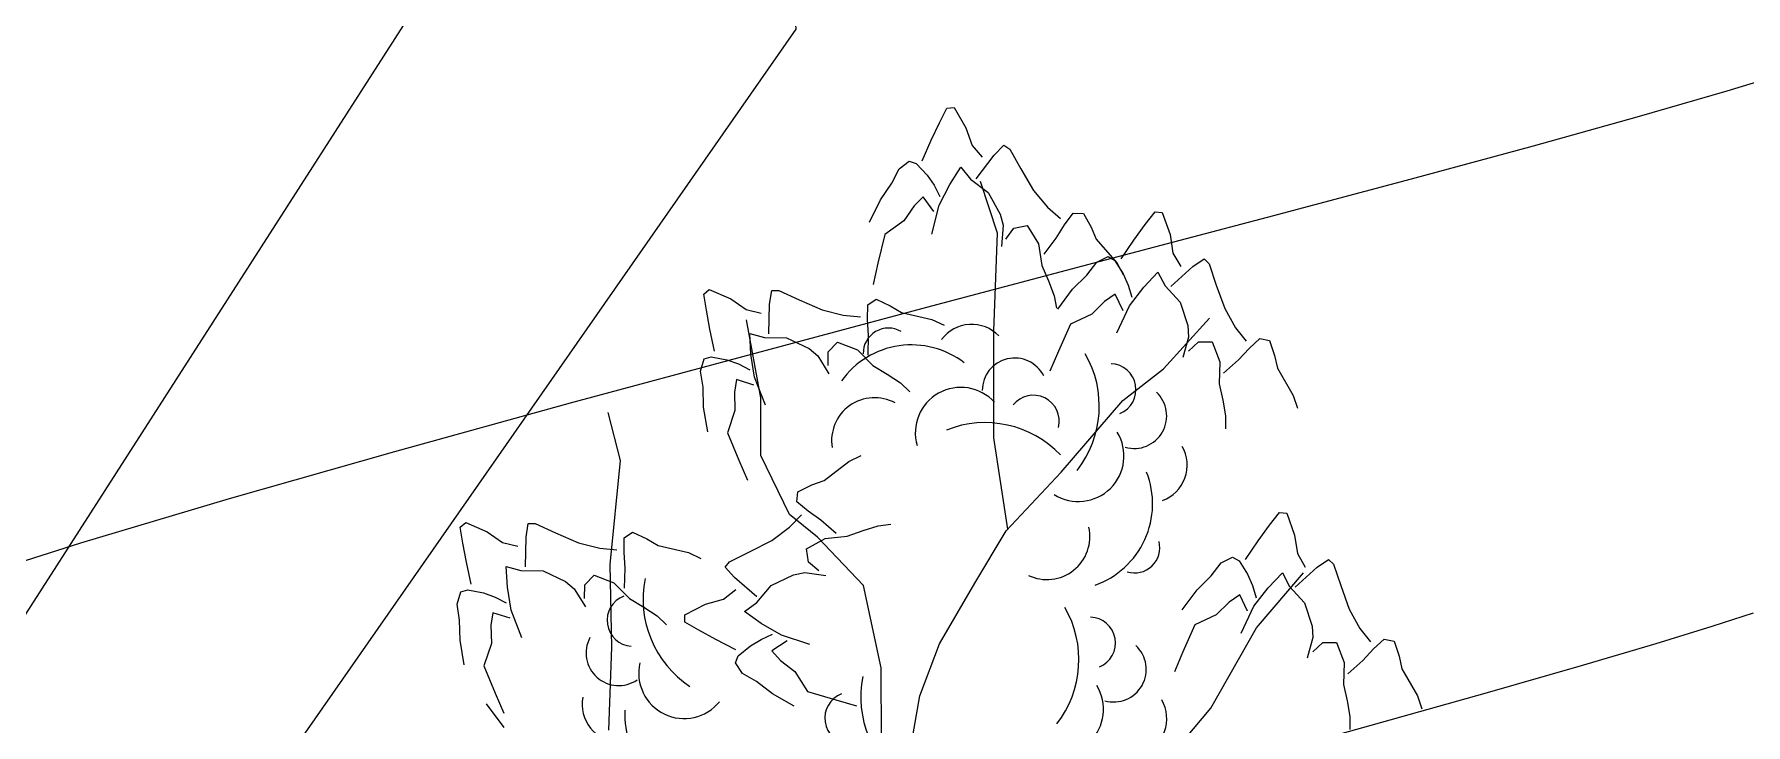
# Model space of a CAD drawing. Header units: millimetres. Extents: x 524954 to 526204, y 9523489 to 9524010.
# Drawn here: x 526043.15 to 526052.41, y 9523811.83 to 9523815.56 of the extents above; entities that cross this region are included whole.
import ezdxf

# ---------------------------------------------------------------- set-up
doc = ezdxf.new("R2010")
doc.units = ezdxf.units.MM
doc.linetypes.add('ACAD_ISO12W100', pattern=[21, 12, -3, 0, -3, 0, -3])
for name, color, linetype in [('Arbre', 34, 'ACAD_ISO12W100'), ('CN_01_00', 3, 'Continuous'), ('CN_10_00', 1, 'Continuous'), ('PLUME_5', 6, 'Continuous'), ('PLUME_6', 2, 'Continuous')]:
    doc.layers.add(name, color=color, linetype=linetype)

# ---------------------------------------------------------------- blocks, each defined once
blk = doc.blocks.new('v088')
at = {"color": 3, "linetype": 'Continuous'}
for p, q in [((-0.0686, 12.2238), (-0.0239, 12.3184)), ((-0.0239, 12.3184), (0.0161, 12.3965)), ((0.0161, 12.3965), (0.0546, 12.3999)), ((0.0546, 12.3999), (0.1184, 12.2906)), ((-0.1179, 12.1126), (-0.0686, 12.2238)), ((0.1184, 12.2906), (0.1522, 12.1952)), ((0.1522, 12.1952), (0.2074, 12.1313)), ((0.1746, 12.0155), (0.2717, 12.1435)), ((0.2717, 12.1435), (0.3242, 12.1966)), ((0.3242, 12.1966), (0.3557, 12.1751)), ((0.3557, 12.1751), (0.415, 12.0689)), ((-0.2828, 11.9912), (-0.2428, 12.0693)), ((-0.2428, 12.0693), (-0.1881, 12.111)), ((-0.1881, 12.111), (-0.1505, 12.0986)), ((-0.1505, 12.0986), (-0.0915, 12.0354)), ((0.0317, 11.9844), (0.0922, 12.0781)), ((0.0922, 12.0781), (0.1437, 12.0135)), ((0.415, 12.0689), (0.4841, 11.9528)), ((-0.344, 11.9013), (-0.2828, 11.9912)), ((-0.0915, 12.0354), (-0.0536, 11.98)), ((-0.0536, 11.98), (-0.0225, 11.9193)), ((-0.0252, 11.8718), (0.0317, 11.9844)), ((0.1437, 12.0135), (0.2395, 11.9416)), ((0.4841, 11.9528), (0.5601, 11.8616)), ((-0.4033, 11.7804), (-0.344, 11.9013)), ((-0.1618, 11.8694), (-0.2169, 11.7884)), ((-0.1123, 11.9179), (-0.1618, 11.8694)), ((-0.0542, 11.8389), (-0.1123, 11.9179)), ((-0.066, 11.7153), (-0.0252, 11.8718)), ((0.2395, 11.9416), (0.3048, 11.8248)), ((0.5601, 11.8616), (0.6304, 11.8005)), ((-0.2169, 11.7884), (-0.3202, 11.714)), ((0.3048, 11.8248), (0.32, 11.7651)), ((0.32, 11.7651), (0.3106, 11.6498)), ((0.378, 11.7487), (0.4498, 11.7623)), ((0.4498, 11.7623), (0.5114, 11.6644)), ((0.6075, 11.6944), (0.6527, 11.7656)), ((0.6527, 11.7656), (0.6994, 11.8293)), ((0.6994, 11.8293), (0.7544, 11.828)), ((0.7544, 11.828), (0.796, 11.7537)), ((1.027, 11.683), (1.0886, 11.7676)), ((1.0886, 11.7676), (1.1424, 11.8368)), ((1.1424, 11.8368), (1.1809, 11.833)), ((1.1809, 11.833), (1.2232, 11.7138)), ((-0.3202, 11.714), (-0.3572, 11.5582)), ((0.3344, 11.6895), (0.378, 11.7487)), ((0.5418, 11.6075), (0.6075, 11.6944)), ((0.796, 11.7537), (0.824, 11.6885)), ((0.824, 11.6885), (0.9344, 11.5607)), ((0.9578, 11.583), (1.027, 11.683)), ((1.2232, 11.7138), (1.2386, 11.6137)), ((0.5114, 11.6644), (0.5299, 11.5465)), ((0.827, 11.5637), (0.8886, 11.5945)), ((0.8886, 11.5945), (0.9232, 11.5753)), ((0.9232, 11.5753), (0.9693, 11.5022)), ((1.2386, 11.6137), (1.2809, 11.5407)), ((1.3463, 11.5407), (1.4079, 11.583)), ((1.4079, 11.583), (1.4348, 11.556)), ((-0.3572, 11.5582), (-0.3824, 11.4437)), ((0.5299, 11.5465), (0.5653, 11.4632)), ((0.6962, 11.4176), (0.7732, 11.4945)), ((0.7732, 11.4945), (0.827, 11.5637)), ((0.9344, 11.5607), (0.97, 11.497)), ((0.9693, 11.5022), (0.9963, 11.4406)), ((1.0809, 11.4291), (1.1578, 11.5099)), ((1.1578, 11.5099), (1.1963, 11.4368)), ((1.2271, 11.433), (1.3463, 11.5407)), ((1.4348, 11.556), (1.4733, 11.4406)), ((-1.2987, 11.3921), (-1.2695, 11.4174)), ((-1.2853, 11.3054), (-1.2987, 11.3921)), ((-1.2695, 11.4174), (-1.1537, 11.3664)), ((-0.9434, 11.3371), (-0.9319, 11.4109)), ((-0.9319, 11.4109), (-0.8938, 11.412)), ((-0.8938, 11.412), (-0.7835, 11.3608)), ((0.5653, 11.4632), (0.5962, 11.3829)), ((0.6155, 11.3099), (0.6962, 11.4176)), ((0.927, 11.3906), (0.8693, 11.3522)), ((0.9693, 11.3022), (0.927, 11.3906)), ((0.9963, 11.4406), (1.0155, 11.3753)), ((1.004, 11.3291), (1.0809, 11.4291)), ((1.1963, 11.4368), (1.2771, 11.3483)), ((1.4733, 11.4406), (1.5194, 11.3137)), ((-1.266, 11.2026), (-1.2853, 11.3054)), ((-1.1537, 11.3664), (-1.0704, 11.3089)), ((-1.0704, 11.3089), (-0.9882, 11.2895)), ((-0.9469, 11.1764), (-0.9434, 11.3371)), ((-0.7835, 11.3608), (-0.6595, 11.3072)), ((-0.6595, 11.3072), (-0.5444, 11.2779)), ((-0.4131, 11.2545), (-0.4126, 11.3334)), ((-0.4126, 11.3334), (-0.3673, 11.3647)), ((-0.3673, 11.3647), (-0.2901, 11.3288)), ((-0.2901, 11.3288), (-0.2291, 11.2925)), ((0.5962, 11.3829), (0.6091, 11.3149)), ((0.8693, 11.3522), (0.8001, 11.2829)), ((0.9347, 11.1829), (1.004, 11.3291)), ((1.2771, 11.3483), (1.3194, 11.2214)), ((1.5194, 11.3137), (1.5771, 11.2099)), ((-0.5444, 11.2779), (-0.4516, 11.2697)), ((-0.4079, 11.1703), (-0.4131, 11.2545)), ((-0.2291, 11.2925), (-0.0648, 11.2537)), ((-0.0648, 11.2537), (0.0014, 11.223)), ((0.6847, 11.2291), (0.6193, 11.0829)), ((0.8001, 11.2829), (0.6847, 11.2291)), ((1.3194, 11.2214), (1.3232, 11.1598)), ((1.5771, 11.2099), (1.6348, 11.1368)), ((-1.2408, 11.0836), (-1.266, 11.2026)), ((-1.0503, 11.1789), (-0.9708, 11.1567)), ((-1.0444, 11.0675), (-1.0503, 11.1789)), ((-0.9708, 11.1567), (-0.851, 11.1547)), ((-0.851, 11.1547), (-0.7296, 11.0984)), ((-0.6257, 11.0796), (-0.5755, 11.1328)), ((-0.5755, 11.1328), (-0.4682, 11.0896)), ((-0.4102, 11.0614), (-0.4079, 11.1703)), ((1.3232, 11.1598), (1.2925, 11.0483)), ((1.3232, 11.0829), (1.3771, 11.1329)), ((1.3771, 11.1329), (1.4502, 11.1329)), ((1.4502, 11.1329), (1.4925, 11.0252)), ((1.6502, 11.0983), (1.7079, 11.1522)), ((1.7079, 11.1522), (1.7617, 11.1406)), ((1.7617, 11.1406), (1.7887, 11.0598)), ((-1.3166, 10.9752), (-1.2967, 11.0411)), ((-1.2967, 11.0411), (-1.2589, 11.0531)), ((-1.2589, 11.0531), (-1.1741, 11.0365)), ((-1.1741, 11.0365), (-1.1109, 11.0139)), ((-1.0245, 10.9429), (-1.0444, 11.0675)), ((-0.7296, 11.0984), (-0.6822, 11.0589)), ((-0.6822, 11.0589), (-0.6222, 10.96)), ((-0.6263, 11.0061), (-0.6257, 11.0796)), ((-0.4682, 11.0896), (-0.3841, 11.005)), ((0.6193, 11.0829), (0.5731, 10.9752)), ((1.4925, 11.0252), (1.4886, 10.906)), ((1.5117, 10.9637), (1.5925, 11.0368)), ((1.5925, 11.0368), (1.6502, 11.0983)), ((1.7887, 11.0598), (1.8041, 10.9906)), ((-1.3032, 10.8885), (-1.3166, 10.9752)), ((-1.122, 10.9292), (-1.1336, 10.8608)), ((-1.0286, 10.8992), (-1.122, 10.9292)), ((-1.1109, 11.0139), (-1.0501, 10.983)), ((-0.9657, 10.7922), (-1.0245, 10.9429)), ((-0.3841, 11.005), (-0.3065, 10.9583)), ((-0.3065, 10.9583), (-0.2344, 10.9114)), ((1.8041, 10.9906), (1.8887, 10.8444)), ((-1.3, 10.7798), (-1.3032, 10.8885)), ((-1.1336, 10.8608), (-1.1308, 10.7629)), ((-0.2344, 10.9114), (-0.1841, 10.8638)), ((1.4886, 10.906), (1.5079, 10.8175)), ((1.8887, 10.8444), (1.9118, 10.7752)), ((-1.2771, 10.6471), (-1.3, 10.7798)), ((-1.1308, 10.7629), (-1.1708, 10.642)), ((1.5079, 10.8175), (1.5233, 10.7329)), ((1.5233, 10.7329), (1.5233, 10.6636)), ((-1.1708, 10.642), (-1.1094, 10.4942)), ((-1.1094, 10.4942), (-1.0628, 10.3867)), ((-0.648, 10.3846), (-0.514, 10.4875)), ((-0.514, 10.4875), (-0.4484, 10.5194)), ((-0.7146, 10.3603), (-0.648, 10.3846)), ((-0.7957, 10.2682), (-0.7912, 10.3231)), ((-0.7912, 10.3231), (-0.7146, 10.3603)), ((-0.8359, 10.1311), (-0.7709, 10.1978)), ((-0.7348, 10.218), (-0.7957, 10.2682)), ((-0.6662, 10.1688), (-0.7348, 10.218)), ((1.7617, 10.1424), (1.8156, 10.2117)), ((1.8156, 10.2117), (1.8541, 10.2078)), ((1.8541, 10.2078), (1.8964, 10.0886)), ((-2.6162, 10.1323), (-2.587, 10.1577)), ((-2.6028, 10.0456), (-2.6162, 10.1323)), ((-2.587, 10.1577), (-2.4712, 10.1066)), ((-2.4712, 10.1066), (-2.3879, 10.0492)), ((-2.2608, 10.0773), (-2.2494, 10.1511)), ((-2.2494, 10.1511), (-2.2113, 10.1522)), ((-2.2113, 10.1522), (-2.101, 10.101)), ((-2.101, 10.101), (-1.977, 10.0475)), ((-1.7301, 10.0737), (-1.6848, 10.1049)), ((-1.6848, 10.1049), (-1.6075, 10.069)), ((-0.9313, 10.0604), (-0.8359, 10.1311)), ((-0.5833, 10.0982), (-0.6662, 10.1688)), ((-0.5231, 10.0829), (-0.4378, 10.1134)), ((-0.4378, 10.1134), (-0.3559, 10.1397)), ((-0.3559, 10.1397), (-0.2873, 10.1487)), ((1.7002, 10.0578), (1.7617, 10.1424)), ((-2.5835, 9.9428), (-2.6028, 10.0456)), ((-2.3879, 10.0492), (-2.3057, 10.0298)), ((-2.2643, 9.9167), (-2.2608, 10.0773)), ((-1.977, 10.0475), (-1.8618, 10.0181)), ((-1.8618, 10.0181), (-1.7691, 10.0099)), ((-1.7305, 9.9947), (-1.7301, 10.0737)), ((-1.6075, 10.069), (-1.5466, 10.0327)), ((-1.5466, 10.0327), (-1.3822, 9.9939)), ((-1.0512, 9.9981), (-0.9313, 10.0604)), ((-0.7431, 10.0152), (-0.6418, 10.0712)), ((-0.7336, 9.9427), (-0.7431, 10.0152)), ((-0.6418, 10.0712), (-0.5231, 10.0829)), ((1.631, 9.9578), (1.7002, 10.0578)), ((1.8964, 10.0886), (1.9118, 9.9886)), ((-2.5582, 9.8238), (-2.5835, 9.9428)), ((-2.3678, 9.9191), (-2.2883, 9.8969)), ((-2.3619, 9.8077), (-2.3678, 9.9191)), ((-1.7254, 9.9105), (-1.7305, 9.9947)), ((-1.7277, 9.8016), (-1.7254, 9.9105)), ((-1.3822, 9.9939), (-1.316, 9.9632)), ((-1.1838, 9.9148), (-1.1606, 9.945)), ((-1.1339, 9.8592), (-1.1838, 9.9148)), ((-1.1606, 9.945), (-1.0512, 9.9981)), ((-0.677, 9.8958), (-0.7336, 9.9427)), ((1.4463, 9.8693), (1.5002, 9.9386)), ((1.5002, 9.9386), (1.5617, 9.9693)), ((1.5617, 9.9693), (1.5963, 9.9501)), ((1.5963, 9.9501), (1.6425, 9.877)), ((1.9002, 9.8078), (2.0195, 9.9155)), ((1.9118, 9.9886), (1.9541, 9.9155)), ((2.0195, 9.9155), (2.081, 9.9578)), ((2.081, 9.9578), (2.1079, 9.9309)), ((2.1079, 9.9309), (2.1464, 9.8155)), ((-2.2883, 9.8969), (-2.1685, 9.895)), ((-2.1685, 9.895), (-2.0471, 9.8386)), ((-2.0471, 9.8386), (-1.9997, 9.7992)), ((-1.9438, 9.7464), (-1.9432, 9.8199)), ((-1.9432, 9.8199), (-1.893, 9.873)), ((-1.893, 9.873), (-1.7856, 9.8299)), ((-1.7856, 9.8299), (-1.7015, 9.7452)), ((-1.0116, 9.755), (-1.1339, 9.8592)), ((-1.0114, 9.724), (-0.9342, 9.8156)), ((-0.9342, 9.8156), (-0.8138, 9.874)), ((-0.8138, 9.874), (-0.7533, 9.8858)), ((-0.7533, 9.8858), (-0.6387, 9.8698)), ((1.3694, 9.7924), (1.4463, 9.8693)), ((1.6425, 9.877), (1.6694, 9.8155)), ((1.6694, 9.8155), (1.6887, 9.7501)), ((1.7541, 9.8039), (1.831, 9.8847)), ((1.831, 9.8847), (1.8695, 9.8116)), ((2.1464, 9.8155), (2.1926, 9.6885)), ((-2.634, 9.7155), (-2.6142, 9.7814)), ((-2.6142, 9.7814), (-2.5764, 9.7933)), ((-2.5764, 9.7933), (-2.4916, 9.7768)), ((-2.4916, 9.7768), (-2.4283, 9.7541)), ((-2.4283, 9.7541), (-2.3676, 9.7232)), ((-2.3419, 9.6831), (-2.3619, 9.8077)), ((-1.9997, 9.7992), (-1.9397, 9.7002)), ((-1.7015, 9.7452), (-1.624, 9.6985)), ((-1.2895, 9.7147), (-1.1923, 9.7429)), ((-1.1923, 9.7429), (-1.1254, 9.7944)), ((-1.0789, 9.6763), (-1.0114, 9.724)), ((1.2886, 9.6847), (1.3694, 9.7924)), ((1.5425, 9.727), (1.4733, 9.6578)), ((1.6002, 9.7655), (1.5425, 9.727)), ((1.6425, 9.677), (1.6002, 9.7655)), ((1.6771, 9.7039), (1.7541, 9.8039)), ((1.8695, 9.8116), (1.9502, 9.7232)), ((1.9502, 9.7232), (1.9925, 9.5962)), ((-2.6206, 9.6288), (-2.634, 9.7155)), ((-2.4395, 9.6694), (-2.4511, 9.6011)), ((-2.3461, 9.6395), (-2.4395, 9.6694)), ((-2.2831, 9.5325), (-2.3419, 9.6831)), ((-1.624, 9.6985), (-1.5519, 9.6516)), ((-1.5519, 9.6516), (-1.5015, 9.6041)), ((-1.4022, 9.6572), (-1.2895, 9.7147)), ((-1.401, 9.6186), (-1.4022, 9.6572)), ((-0.9888, 9.6106), (-1.0789, 9.6763)), ((1.4733, 9.6578), (1.3579, 9.6039)), ((1.6079, 9.5578), (1.6771, 9.7039)), ((2.1926, 9.6885), (2.2503, 9.5847)), ((-2.6175, 9.52), (-2.6206, 9.6288)), ((-2.4511, 9.6011), (-2.4483, 9.5032)), ((-1.3254, 9.5742), (-1.401, 9.6186)), ((-1.2335, 9.5242), (-1.3254, 9.5742)), ((-0.9892, 9.5252), (-0.9269, 9.5527)), ((-0.8796, 9.5473), (-0.9888, 9.6106)), ((-0.7257, 9.4976), (-0.8796, 9.5473)), ((1.3579, 9.6039), (1.2925, 9.4577)), ((1.9925, 9.5962), (1.9964, 9.5347)), ((2.2503, 9.5847), (2.308, 9.5116)), ((-2.5946, 9.3874), (-2.6175, 9.52)), ((-2.4483, 9.5032), (-2.4883, 9.3823)), ((-1.1253, 9.4685), (-1.2335, 9.5242)), ((-1.1132, 9.4352), (-1.0467, 9.4905)), ((-1.0467, 9.4905), (-0.9892, 9.5252)), ((-0.8484, 9.5165), (-0.9306, 9.463)), ((-0.9306, 9.463), (-0.885, 9.4108)), ((1.2925, 9.4577), (1.2463, 9.35)), ((1.9964, 9.5347), (1.9656, 9.4231)), ((1.9964, 9.4577), (2.0502, 9.5077)), ((2.0502, 9.5077), (2.1233, 9.5077)), ((2.1233, 9.5077), (2.1656, 9.4)), ((2.2657, 9.4116), (2.3233, 9.4731)), ((2.3233, 9.4731), (2.381, 9.527)), ((2.381, 9.527), (2.4349, 9.5154)), ((2.4349, 9.5154), (2.4618, 9.4347)), ((-2.4883, 9.3823), (-2.4269, 9.2344)), ((-1.1278, 9.3984), (-1.1132, 9.4352)), ((-1.0892, 9.3413), (-1.1278, 9.3984)), ((-0.885, 9.4108), (-0.8073, 9.3511)), ((2.1656, 9.4), (2.1618, 9.2808)), ((2.1849, 9.3385), (2.2657, 9.4116)), ((2.4618, 9.4347), (2.4772, 9.3654)), ((2.4772, 9.3654), (2.5618, 9.2193)), ((-1.0136, 9.2969), (-1.0892, 9.3413)), ((-0.9273, 9.2307), (-1.0136, 9.2969)), ((-0.8073, 9.3511), (-0.7389, 9.2437)), ((2.1618, 9.2808), (2.181, 9.1923)), ((-2.4269, 9.2344), (-2.3802, 9.1269)), ((-0.81, 9.1646), (-0.9273, 9.2307)), ((-0.7389, 9.2437), (-0.5855, 9.1979)), ((-0.5855, 9.1979), (-0.4727, 9.1661)), ((2.181, 9.1923), (2.1964, 9.1077)), ((2.5618, 9.2193), (2.5849, 9.15)), ((2.1964, 9.1077), (2.1964, 9.0385))]:
    blk.add_line(p, q, dxfattribs=at)
at = {"linetype": 'Continuous'}
for p, q in [((0.2897, 11.7219), (0.1969, 11.9998)), ((0.2697, 11.1929), (0.2897, 11.7219)), ((-0.9914, 10.8307), (-1.0686, 11.252)), ((1.1882, 10.9882), (1.4374, 11.2608)), ((0.2693, 10.6145), (0.2697, 11.1929)), ((0.9679, 10.8157), (1.1882, 10.9882)), ((-1.7492, 10.4915), (-1.8168, 10.7513)), ((-0.9911, 10.5198), (-0.9914, 10.8307)), ((0.6339, 10.4293), (0.9679, 10.8157)), ((0.3448, 10.1217), (0.2693, 10.6145)), ((-1.8059, 9.9306), (-1.7492, 10.4915)), ((-0.8352, 10.1996), (-0.9911, 10.5198)), ((0.3358, 10.1122), (0.6339, 10.4293)), ((-0.6834, 10.0784), (-0.8352, 10.1996)), ((0.1676, 9.8288), (0.3358, 10.1122)), ((-0.4354, 9.8162), (-0.6834, 10.0784)), ((-1.7966, 9.483), (-1.8059, 9.9306)), ((-0.339, 9.3704), (-0.4354, 9.8162)), ((-0.0246, 9.5014), (0.1676, 9.8288)), ((1.6901, 9.587), (1.945, 9.8846)), ((1.4442, 9.1527), (1.6901, 9.587)), ((-1.8121, 9.0349), (-1.7966, 9.483)), ((-0.1306, 9.2193), (-0.0246, 9.5014)), ((-0.337, 8.9787), (-0.339, 9.3704)), ((-2.3783, 9.048), (-2.4742, 9.1766)), ((-0.1861, 8.901), (-0.1306, 9.2193)), ((1.08, 8.7222), (1.4442, 9.1527))]:
    blk.add_line(p, q, dxfattribs=at)
at = {"color": 3, "linetype": 'Continuous'}
for centre, major_axis, start_param, end_param in [((-0.3005, 11.0717), (0.0964, 0.0964), 0.254619, 2.377018), ((0.1501, 11.0237), (0.1445, 0.1445), 6.263619, 7.998733), ((-0.1756, 10.6509), (0.3298, 0.3298), 0.12682, 1.733702), ((0.3829, 10.8698), (-0.1246, 0.1246), 4.396235, 7.060094), ((0.2754, 10.7857), (0.3995, 0.3995), 4.836335, 6.022049), ((0.8987, 10.8757), (0.099, 0.099), 4.31771, 7.031286), ((-0.3757, 10.5998), (0.1641, 0.1641), 0.282297, 2.520721), ((0.0911, 10.6412), (0.1741, 0.1741), 6.236163, 8.918901), ((0.4834, 10.7051), (-0.099, 0.099), 3.680741, 6.394318), ((1.0287, 10.7332), (-0.1246, 0.1246), 2.081137, 4.744996), ((0.2226, 10.1318), (-0.3995, 0.3995), 4.689978, 5.875693), ((0.7276, 10.5169), (-0.1741, 0.1741), 1.793126, 4.475865), ((1.1114, 10.4666), (-0.1445, 0.1445), 2.713295, 4.448408), ((0.6623, 10.2582), (-0.3298, 0.3298), 2.69514, 4.302022), ((0.5573, 10.0804), (0.1641, 0.1641), 3.478918, 5.717341), ((1.0314, 10.0206), (0.0964, 0.0964), 3.62262, 5.745019), ((-1.0632, 9.7428), (0.3995, 0.3995), 2.158504, 3.344219), ((-1.6825, 9.6282), (-0.099, 0.099), -0.421529, 2.292047), ((0.1648, 9.4153), (0.3995, 0.3995), 4.836335, 6.022049), ((0.7881, 9.5054), (-0.099, 0.099), 2.746913, 5.46049), ((-1.7599, 9.4514), (-0.1246, 0.1246), 0.293965, 2.957824), ((0.9181, 9.3628), (0.1246, 0.1246), 3.651933, 6.315792), ((-1.4053, 9.3432), (0.1741, 0.1741), 2.133893, 4.816631), ((0.1148, 9.2139), (-0.3995, 0.3995), 0.587708, 1.773422), ((0.617, 9.1466), (-0.1741, 0.1741), 1.793126, 4.475865), ((-1.7527, 9.1724), (-0.1445, 0.1445), 0.590553, 2.325666), ((-0.5045, 9.0993), (0.099, 0.099), 1.149268, 3.862844), ((1.0008, 9.0963), (-0.1445, 0.1445), 2.713295, 4.448408), ((-1.2605, 9.1191), (0.3298, 0.3298), 2.307735, 3.914618)]:
    blk.add_ellipse(centre, major_axis=major_axis, ratio=1, start_param=start_param, end_param=end_param, dxfattribs=at)

msp = doc.modelspace()

# ---------------------------------------------------------------- linework, layer by layer
at = {"layer": 'CN_01_00', "elevation": 301, "flags": 128}
msp.add_lwpolyline([(526042.7109, 9523812.5909), (526043.4026, 9523812.8104), (526044.2067, 9523813.05), (526045.0999, 9523813.3045), (526046.0513, 9523813.5672), (526047.03, 9523813.8318), (526048.0051, 9523814.0917), (526048.9456, 9523814.3405), (526049.8207, 9523814.5717), (526050.5994, 9523814.7788), (526051.2604, 9523814.9576), (526051.8208, 9523815.1136), (526052.3072, 9523815.2544), (526052.7463, 9523815.3877)], dxfattribs=at)
at = {"layer": 'CN_10_00', "elevation": 300, "flags": 128}
msp.add_lwpolyline([(526042.828, 9523809.7756), (526043.6159, 9523809.987), (526044.5273, 9523810.2318), (526045.5219, 9523810.4995), (526046.5596, 9523810.7796), (526047.6002, 9523811.0614), (526048.6035, 9523811.3344), (526049.5295, 9523811.5881), (526050.3378, 9523811.8118), (526050.9983, 9523811.9976), (526051.5204, 9523812.1477), (526051.9234, 9523812.2671), (526052.2267, 9523812.3605), (526052.4496, 9523812.4329)], dxfattribs=at)
at = {"layer": 'PLUME_5'}
msp.add_lwpolyline([(526028.4271, 9523792.1533), (526034.3638, 9523800.1066), (526040.3006, 9523808.0598), (526045.7023, 9523816.4754), (526046.1646, 9523817.0105), (526051.6027, 9523824.9274), (526051.5663, 9523825.4261), (526057.0043, 9523833.3429), (526061.9074, 9523841.7221), (526067.309, 9523850.1377), (526072.7107, 9523858.5533), (526074.487, 9523861.6909)], dxfattribs=at)
at = {"layer": 'PLUME_6'}
msp.add_lwpolyline([(526029.4972, 9523791.2287), (526035.434, 9523799.182), (526041.3708, 9523807.1353), (526047.2711, 9523815.5873), (526047.2347, 9523816.0859), (526052.6728, 9523824.0028), (526052.6364, 9523824.5015), (526058.0745, 9523832.4184), (526063.4398, 9523841.3326), (526068.8415, 9523849.7482), (526074.2432, 9523858.1638), (526076.0559, 9523860.8027)], dxfattribs=at)

# ---------------------------------------------------------------- block references
at = {"layer": 'Arbre'}
msp.add_blockref('v088', (526048.071, 9523802.764), dxfattribs=at)

doc.saveas('drawing.dxf')
